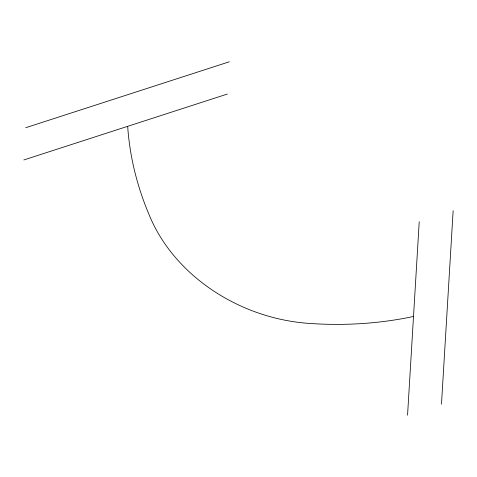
<?xml version="1.0" encoding="UTF-8"?>
<svg xmlns="http://www.w3.org/2000/svg" width="477" height="477" viewBox="0 0 477 477"><rect width="100%" height="100%" fill="white"/><g stroke="black" fill="none" stroke-linecap="round" stroke-linejoin="round"><path stroke-width="0.72" d="M407.555 415.211L419.229 221.674M441.475 404.228L453.15 210.691M25.794 127.693L229.324 61.789M23.85 159.95L227.38 94.041M413.511 316.478A347.506 284.662 20.5 0 1 308.589 323.37A164.792 134.991 20.5 0 1 150.619 218.275A347.506 284.662 20.5 0 1 127.681 126.327"/></g></svg>
